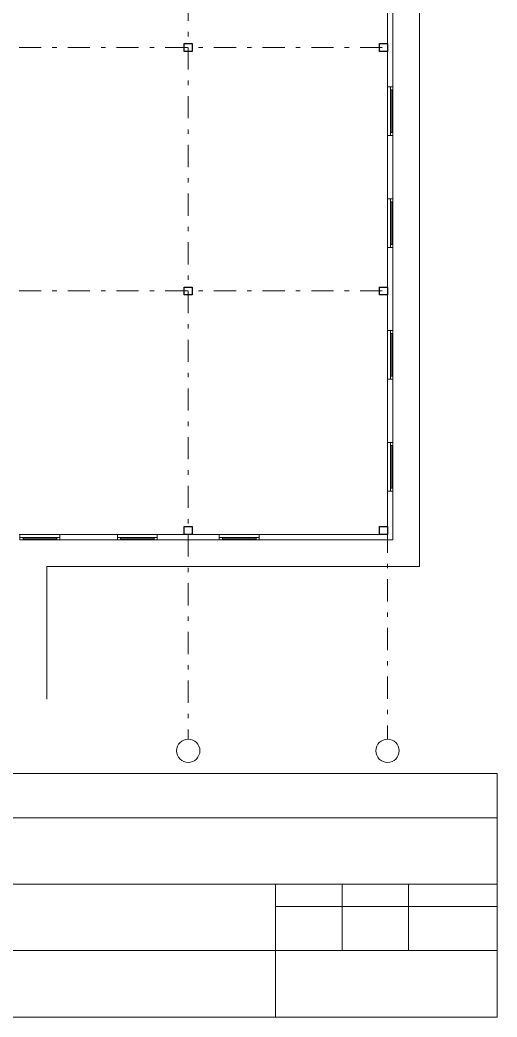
# Model space of a CAD drawing. Header units: metres. Extents: x 0 to 28.5, y 0.5 to 40.3.
# Drawn here: x 17.73 to 28.5, y 0.5 to 23.02 of the extents above; entities that cross this region are included whole.
import ezdxf

# ---------------------------------------------------------------- set-up
doc = ezdxf.new("R2010")
doc.units = ezdxf.units.M
doc.header["$MEASUREMENT"] = 0
doc.linetypes.add('( Dashdot )', pattern=[1.001, 0.5, -0.25, 0.001, -0.25])

# ---------------------------------------------------------------- blocks, each defined once
blk = doc.blocks.new('*U9')
at = {"color": 7, "linetype": 'Continuous', "lineweight": 13, "flags": 128}
for points in [[(0.025, 0.45), (0.025, 0.38), (-0.025, 0.38), (-0.025, 0.45), (0.025, 0.45)], [(0.025, -0.38), (0.025, -0.45), (-0.025, -0.45), (-0.025, -0.38), (0.025, -0.38)]]:
    blk.add_lwpolyline(points, close=True, dxfattribs=at)
at = {"color": 7, "linetype": 'Continuous', "lineweight": 0, "flags": 128}
blk.add_lwpolyline([(0, -0.38), (0, 0.38), (-0.025, 0.38), (-0.025, -0.38), (0, -0.38)], close=True, dxfattribs=at)

msp = doc.modelspace()

# ---------------------------------------------------------------- linework, layer by layer
at = {"color": 1, "linetype": '( Dashdot )', "lineweight": 0}
for p, q in [((26.028, 38.988), (26.028, 6.778)), ((21.528, 38.898), (21.528, 6.778)), ((3.408, 22.398), (26.028, 22.398)), ((3.408, 16.898), (26.028, 16.898)), ((3.408, 11.398), (26.028, 11.398))]:
    msp.add_line(p, q, dxfattribs=at)
at = {"color": 7, "linetype": 'Continuous', "lineweight": 0}
for p, q in [((26.748, 10.678), (26.748, 28.528)), ((18.338, 10.678), (26.748, 10.678)), ((18.338, 7.678), (18.338, 10.678))]:
    msp.add_line(p, q, dxfattribs=at)
at = {"color": 7, "linetype": 'Continuous', "lineweight": 13}
for p, q in [((26.028, 21.508), (26.028, 23.378)), ((26.148, 21.508), (26.148, 23.378)), ((26.028, 21.508), (26.148, 21.508)), ((26.028, 20.408), (26.148, 20.408)), ((26.028, 18.978), (26.028, 20.408)), ((26.148, 18.978), (26.148, 20.408)), ((26.028, 18.978), (26.148, 18.978)), ((26.028, 16.008), (26.028, 17.878)), ((26.028, 17.878), (26.148, 17.878)), ((26.148, 16.008), (26.148, 17.878)), ((26.028, 16.008), (26.148, 16.008)), ((26.028, 14.908), (26.148, 14.908)), ((26.028, 13.478), (26.028, 14.908)), ((26.148, 13.478), (26.148, 14.908)), ((26.028, 13.478), (26.148, 13.478)), ((26.028, 11.398), (26.028, 12.378)), ((26.028, 12.378), (26.148, 12.378)), ((26.148, 11.278), (26.148, 12.378)), ((18.628, 11.398), (18.628, 11.278)), ((18.628, 11.398), (19.928, 11.398)), ((18.628, 11.278), (19.928, 11.278)), ((19.928, 11.398), (19.928, 11.278)), ((20.828, 11.398), (20.828, 11.278)), ((20.828, 11.398), (22.228, 11.398)), ((20.828, 11.278), (22.228, 11.278)), ((22.228, 11.398), (22.228, 11.278)), ((23.128, 11.398), (23.128, 11.278)), ((23.128, 11.398), (26.028, 11.398)), ((23.128, 11.278), (26.148, 11.278)), ((10, 6), (28.5, 6)), ((28.5, 6), (28.5, 0.5)), ((16.5, 5), (28.5, 5)), ((16.5, 3.5), (28.5, 3.5)), ((23.5, 3), (28.5, 3)), ((16.5, 2), (28.5, 2)), ((1.561, 0.5), (28.5, 0.5))]:
    msp.add_line(p, q, dxfattribs=at)
at = {"lineweight": 30, "flags": 128}
for points in [[(21.438, 22.488), (21.618, 22.488), (21.618, 22.308), (21.438, 22.308), (21.438, 22.488)], [(25.848, 22.488), (26.028, 22.488), (26.028, 22.308), (25.848, 22.308), (25.848, 22.488)], [(21.438, 16.988), (21.618, 16.988), (21.618, 16.808), (21.438, 16.808), (21.438, 16.988)], [(25.848, 16.988), (26.028, 16.988), (26.028, 16.808), (25.848, 16.808), (25.848, 16.988)], [(21.438, 11.578), (21.618, 11.578), (21.618, 11.398), (21.438, 11.398), (21.438, 11.578)], [(25.848, 11.578), (26.028, 11.578), (26.028, 11.398), (25.848, 11.398), (25.848, 11.578)]]:
    msp.add_lwpolyline(points, close=True, dxfattribs=at)
at = {"color": 7, "linetype": 'Continuous', "lineweight": 0, "flags": 128}
for points in [[(26.028, 21.508), (26.148, 21.508), (26.148, 20.408), (26.028, 20.408), (26.028, 21.508)], [(26.098, 21.438), (26.098, 20.478), (26.123, 20.478), (26.123, 21.438), (26.098, 21.438)], [(26.028, 18.978), (26.148, 18.978), (26.148, 17.878), (26.028, 17.878), (26.028, 18.978)], [(26.098, 18.908), (26.098, 17.948), (26.123, 17.948), (26.123, 18.908), (26.098, 18.908)], [(26.028, 16.008), (26.148, 16.008), (26.148, 14.908), (26.028, 14.908), (26.028, 16.008)], [(26.098, 15.938), (26.098, 14.978), (26.123, 14.978), (26.123, 15.938), (26.098, 15.938)], [(26.028, 13.478), (26.148, 13.478), (26.148, 12.378), (26.028, 12.378), (26.028, 13.478)], [(26.098, 13.408), (26.098, 12.448), (26.123, 12.448), (26.123, 13.408), (26.098, 13.408)], [(18.628, 11.398), (18.628, 11.278), (17.728, 11.278), (17.728, 11.398), (18.628, 11.398)], [(20.828, 11.398), (20.828, 11.278), (19.928, 11.278), (19.928, 11.398), (20.828, 11.398)], [(23.128, 11.398), (23.128, 11.278), (22.228, 11.278), (22.228, 11.398), (23.128, 11.398)]]:
    msp.add_lwpolyline(points, close=True, dxfattribs=at)
at = {"color": 7, "linetype": 'Continuous', "lineweight": 13, "flags": 128}
for points in [[(26.148, 21.438), (26.148, 21.508), (26.098, 21.508), (26.098, 21.438), (26.148, 21.438)], [(26.148, 20.408), (26.148, 20.478), (26.098, 20.478), (26.098, 20.408), (26.148, 20.408)], [(26.148, 18.908), (26.148, 18.978), (26.098, 18.978), (26.098, 18.908), (26.148, 18.908)], [(26.148, 17.878), (26.148, 17.948), (26.098, 17.948), (26.098, 17.878), (26.148, 17.878)], [(26.148, 15.938), (26.148, 16.008), (26.098, 16.008), (26.098, 15.938), (26.148, 15.938)], [(26.148, 14.908), (26.148, 14.978), (26.098, 14.978), (26.098, 14.908), (26.148, 14.908)], [(26.148, 13.408), (26.148, 13.478), (26.098, 13.478), (26.098, 13.408), (26.148, 13.408)], [(26.148, 12.378), (26.148, 12.448), (26.098, 12.448), (26.098, 12.378), (26.148, 12.378)]]:
    msp.add_lwpolyline(points, close=True, dxfattribs=at)
for points in [[(23.5, 3.5), (23.5, 0.5)], [(25, 3.5), (25, 2)], [(26.5, 3.5), (26.5, 2)]]:
    msp.add_lwpolyline(points, dxfattribs=at)
at = {"color": 7, "linetype": 'Continuous', "lineweight": 13}
for centre in [(21.528, 6.514), (26.028, 6.514)]:
    msp.add_circle(centre, 0.263, dxfattribs=at)

# ---------------------------------------------------------------- block references
at = {"color": 7, "linetype": 'Continuous', "lineweight": 13, "rotation": 270}
for p in [(18.178, 11.303), (20.378, 11.303), (22.678, 11.303)]:
    msp.add_blockref('*U9', p, dxfattribs=at)

doc.saveas('drawing.dxf')
